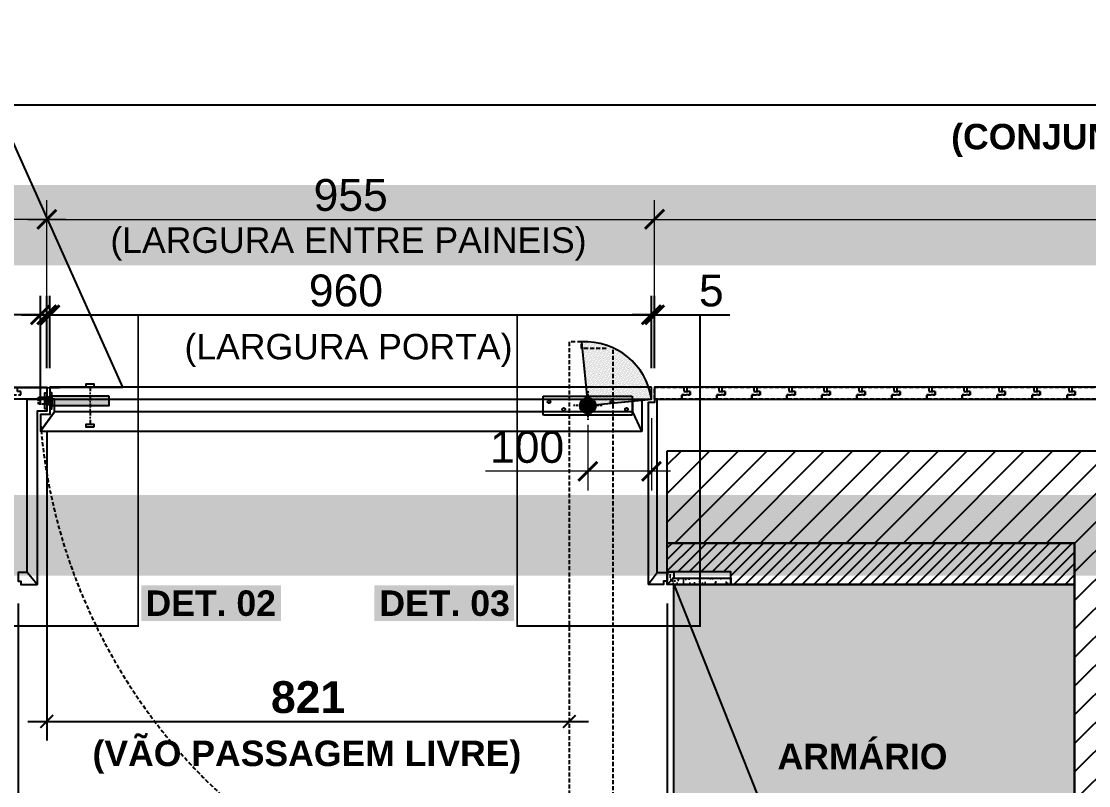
# Model space of a CAD drawing. Header units: millimetres. Extents: x -63251 to 507826, y 5339 to 217512.
# Drawn here: x 147543 to 149220, y 104705 to 105905 of the extents above; entities that cross this region are included whole.
import ezdxf
from ezdxf import colors
from ezdxf.entities.mleader import LeaderData, LeaderLine
from ezdxf.math import Vec2, Vec3

# ---------------------------------------------------------------- set-up
doc = ezdxf.new("R2010")
doc.units = ezdxf.units.MM
doc.header["$PDMODE"] = 3
doc.linetypes.add('TRAÇO 1-1', pattern=[9.525, 6.35, -3.175])
doc.linetypes.add('TRAÇO E PONTO 1-1', pattern=[25.4, 12.7, -6.35, 0, -6.35])
for name, color, linetype in [('_COMENTÁRIOS ARQ', 30, 'Continuous'), ('A-ANNO-DIMS', 7, 'Continuous'), ('COTAS', 9, 'Continuous'), ('DB 1475.24 - Amanda Rosales e Bruno Haidar - Terreo - Obra$0$ARQ-PISO-01', 8, 'Continuous'), ('DETALHE', 10, 'Continuous'), ('FERRAGEM', 3, 'Continuous'), ('GESSO', 1, 'Continuous'), ('HACHURA', 21, 'Continuous'), ('LAYOUT', 4, 'Continuous'), ('MARCENARIA', 4, 'Continuous'), ('MARCENARIA . M', 4, 'Continuous'), ('PAREDE', 94, 'Continuous'), ('PROJEÇÃO', 8, 'Continuous'), ('TEXTO', 105, 'Continuous')]:
    doc.layers.add(name, color=color, linetype=linetype)
doc.layers.add('ARQ-COTA', color=12, linetype='Continuous', lineweight=9)
doc.styles.add('1-1', font='arial.ttf', dxfattribs={"height": 0.2})
doc.styles.add('MEDIDA OFICIAL', font='ariblk.ttf')
doc.styles.add('PADRÃO', font='arial.ttf')
doc.styles.add('PADRÃO NEGRITO', font='arialbd.ttf')
doc.dimstyles.new('1-20', dxfattribs={"dimscale": 20, "dimtxt": 2.5, "dimasz": 1.5, "dimexe": 1.5, "dimexo": 1.5, "dimtad": 1, "dimtxsty": 'PADRÃO', "dimblk": 'ARCHTICK', "dimcen": 2.5, "dimdle": 1.5, "dimclrd": 9, "dimclre": 9, "dimclrt": 6, "dimadec": 0, "dimazin": 0, "dimtfac": 1, "dimtmove": 0, "dimatfit": 3, "dimfxl": 1.25, "dimlwd": -1, "dimlwe": -1, "dimarcsym": 0})
doc.dimstyles.new('1-20 CAIXA', dxfattribs={"dimscale": 20, "dimtxt": 2.5, "dimasz": 1.5, "dimexe": 1.5, "dimexo": 1.5, "dimtad": 1, "dimtxsty": 'PADRÃO NEGRITO', "dimblk": 'ARCHTICK', "dimcen": 2.5, "dimdle": 1.5, "dimclrd": 9, "dimclre": 9, "dimclrt": 6, "dimadec": 0, "dimazin": 0, "dimtfac": 1, "dimtmove": 0, "dimatfit": 3, "dimfxl": 1.25, "dimlwd": -1, "dimlwe": -1, "dimarcsym": 0})
doc.dimstyles.new('1-20 key pad', dxfattribs={"dimscale": 20, "dimtxt": 2.5, "dimasz": 1, "dimexe": 1.5, "dimexo": 1.5, "dimtad": 1, "dimtxsty": 'PADRÃO NEGRITO', "dimblk": 'ARCHTICK', "dimcen": 2.5, "dimdle": 1.5, "dimclrd": 9, "dimclre": 9, "dimclrt": 102, "dimazin": 0, "dimtfac": 1, "dimtmove": 0, "dimatfit": 3, "dimfxl": 1.25, "dimlwd": -1, "dimlwe": -1, "dimarcsym": 0})
doc.dimstyles.new('Med. Ofic.1-20', dxfattribs={"dimscale": 20, "dimtxt": 2.5, "dimasz": 1.5, "dimexe": 1.5, "dimexo": 1.5, "dimtad": 1, "dimtxsty": 'MEDIDA OFICIAL', "dimblk": 'ARCHTICK', "dimcen": 2.5, "dimdle": 1.5, "dimclrd": 9, "dimclre": 9, "dimclrt": 10, "dimadec": 0, "dimazin": 0, "dimtfac": 1, "dimtmove": 0, "dimatfit": 3, "dimfxl": 1.25, "dimlwd": -1, "dimlwe": -1, "dimarcsym": 0})

# ---------------------------------------------------------------- blocks, each defined once
blk = doc.blocks.new('*U2007')
at = {"layer": 'MARCENARIA', "color": 8, "linetype": 'TRAÇO 1-1'}
blk.add_lwpolyline([(21, -2.5), (21, -9.5), (-34, -9.5), (-34, -2.5), (-21, -2.5), (-21, 2.5), (-26, 2.5), (-26, 9.5), (24, 9.5), (24, 2.5), (34, 2.5), (34, -2.5)], close=True, dxfattribs=at)
blk = doc.blocks.new('*U2008')
at = {"layer": 'MARCENARIA', "color": 0, "linetype": 'ByBlock', "lineweight": -2, "transparency": 16777216}
for p in [(0, 0), (55, 0), (110, 0), (165, 0), (220, 0), (275, 0), (330, 0), (385, 0), (440, 0), (495, 0), (550, 0), (605, 0)]:
    blk.add_blockref('*U2007', p, dxfattribs=at)
blk = doc.blocks.new('pivo geris')
at = {"transparency": 33554636}
h = blk.add_hatch(dxfattribs=at)
h.set_pattern_fill('DOTS', color=254)
h.set_pattern_definition([(0, (-34510.6979, -14758.7696), (0.79375, 1.5875), [0, -1.5875])])
edge = h.paths.add_edge_path()
edge.add_arc((0, 0), 12.5, 0, 360)
at = {"layer": 'FERRAGEM', "color": 102, "linetype": 'TRAÇO 1-1', "ltscale": 0.1}
blk.add_lwpolyline([(-70, 15), (70, 15), (70, -15), (-70, -15)], close=True, dxfattribs=at)
for centre, radius in [((-60.8, 5.8), 2.25), ((0, 0), 12.5), ((0, 0), 7), ((37.8, 5.8), 2.25), ((-37.8, -5.8), 2.25), ((60.8, -5.8), 2.25)]:
    blk.add_circle(centre, radius, dxfattribs=at)
at = {"layer": 'LAYOUT', "color": 10, "linetype": 'TRAÇO 1-1', "ltscale": 0.5}
for p, q in [((0, -22.5), (0, 22.5)), ((-22.5, 0), (22.5, 0))]:
    blk.add_line(p, q, dxfattribs=at)
blk = doc.blocks.new('_ArchTick')
at = {"color": 0, "linetype": 'ByBlock', "const_width": 0.15}
blk.add_lwpolyline([(-0.5, -0.5), (0.5, 0.5)], dxfattribs=at)
blk = doc.blocks.new('*D2043')
at = {"layer": 'ARQ-COTA', "color": 9, "transparency": 16777216}
for p, q in [((143193.3, 105510.7), (143193.3, 105624.3)), ((147583.3, 105360.7), (147583.3, 105624.3)), ((147613.3, 105594.3), (143163.3, 105594.3))]:
    blk.add_line(p, q, dxfattribs=at)
at = {"layer": 'Defpoints', "color": 0, "transparency": 16777216}
for p in [(143193.3, 105594.3), (143193.3, 105480.7), (147583.3, 105330.7)]:
    blk.add_point(p, dxfattribs=at)
at = {"layer": 'ARQ-COTA', "color": 9, "transparency": 16777216, "xscale": 30, "yscale": 30, "zscale": 30, "rotation": 180}
blk.add_blockref('_ArchTick', (143193.3, 105594.3), dxfattribs=at)
at = {"layer": 'ARQ-COTA', "color": 9, "transparency": 16777216, "xscale": 30, "yscale": 30, "zscale": 30}
blk.add_blockref('_ArchTick', (147583.3, 105594.3), dxfattribs=at)
at = {"layer": 'ARQ-COTA', "color": 6, "transparency": 16777216, "insert": (145388.3, 105632.4), "char_height": 50, "attachment_point": 5, "style": 'PADRÃO'}
blk.add_mtext('4390', dxfattribs=at)
blk = doc.blocks.new('*D2045')
at = {"layer": 'ARQ-COTA', "color": 9, "transparency": 16777216}
for p, q in [((148538.3, 105360.7), (148538.3, 105624.3)), ((155568.3, 105341.7), (155568.3, 105624.3)), ((148508.3, 105594.3), (155598.3, 105594.3))]:
    blk.add_line(p, q, dxfattribs=at)
at = {"layer": 'Defpoints', "color": 0, "transparency": 16777216}
for p in [(155568.3, 105594.3), (148538.3, 105330.7), (155568.3, 105311.7)]:
    blk.add_point(p, dxfattribs=at)
at = {"layer": 'ARQ-COTA', "color": 9, "transparency": 16777216, "xscale": 30, "yscale": 30, "zscale": 30, "rotation": 180}
blk.add_blockref('_ArchTick', (148538.3, 105594.3), dxfattribs=at)
at = {"layer": 'ARQ-COTA', "color": 9, "transparency": 16777216, "xscale": 30, "yscale": 30, "zscale": 30}
blk.add_blockref('_ArchTick', (155568.3, 105594.3), dxfattribs=at)
at = {"layer": 'ARQ-COTA', "color": 6, "transparency": 16777216, "insert": (152053.3, 105632.4), "char_height": 50, "attachment_point": 5, "style": 'PADRÃO'}
blk.add_mtext('7030', dxfattribs=at)
blk = doc.blocks.new('*D2048')
at = {"layer": 'ARQ-COTA', "color": 9, "transparency": 16777216}
for p, q in [((147583.3, 105360.7), (147583.3, 105624.3)), ((148538.3, 105360.7), (148538.3, 105624.3)), ((147553.3, 105594.3), (148568.3, 105594.3))]:
    blk.add_line(p, q, dxfattribs=at)
at = {"layer": 'Defpoints', "color": 0, "transparency": 16777216}
for p in [(148538.3, 105594.3), (147583.3, 105330.7), (148538.3, 105330.7)]:
    blk.add_point(p, dxfattribs=at)
at = {"layer": 'ARQ-COTA', "color": 9, "transparency": 16777216, "xscale": 30, "yscale": 30, "zscale": 30, "rotation": 180}
blk.add_blockref('_ArchTick', (147583.3, 105594.3), dxfattribs=at)
at = {"layer": 'ARQ-COTA', "color": 9, "transparency": 16777216, "xscale": 30, "yscale": 30, "zscale": 30}
blk.add_blockref('_ArchTick', (148538.3, 105594.3), dxfattribs=at)
at = {"layer": 'ARQ-COTA', "color": 6, "transparency": 16777216, "insert": (148060.8, 105632.3), "char_height": 50, "attachment_point": 5, "style": 'PADRÃO'}
blk.add_mtext('955', dxfattribs=at)
blk = doc.blocks.new('*D2049')
at = {"layer": 'A-ANNO-DIMS', "color": 9, "transparency": 16777216}
for p, q in [((143193.3, 105360.7), (143193.3, 105804.3)), ((143163.3, 105774.3), (155598.3, 105774.3))]:
    blk.add_line(p, q, dxfattribs=at)
at = {"layer": 'Defpoints', "color": 0, "transparency": 16777216}
for p in [(155568.3, 105774.3), (155568.3, 105774.3), (143193.3, 105330.7)]:
    blk.add_point(p, dxfattribs=at)
at = {"layer": 'A-ANNO-DIMS', "color": 9, "transparency": 16777216, "xscale": 30, "yscale": 30, "zscale": 30, "rotation": 180}
blk.add_blockref('_ArchTick', (143193.3, 105774.3), dxfattribs=at)
at = {"layer": 'A-ANNO-DIMS', "color": 9, "transparency": 16777216, "xscale": 30, "yscale": 30, "zscale": 30}
blk.add_blockref('_ArchTick', (155568.3, 105774.3), dxfattribs=at)
at = {"layer": 'A-ANNO-DIMS', "color": 6, "transparency": 16777216, "insert": (149380.8, 105812.3), "char_height": 50, "attachment_point": 5, "style": 'PADRÃO NEGRITO'}
blk.add_mtext('12375', dxfattribs=at)
blk = doc.blocks.new('*D2053')
at = {"layer": 'A-ANNO-DIMS', "color": 9, "transparency": 16777216}
for p, q in [((147583.3, 105262.7), (147583.3, 104775.3)), ((147553.3, 104805.3), (148434.3, 104805.3))]:
    blk.add_line(p, q, dxfattribs=at)
at = {"layer": 'Defpoints', "color": 0, "transparency": 16777216}
for p in [(147583.3, 105292.7), (148404.3, 104805.3), (148404.3, 104805.3)]:
    blk.add_point(p, dxfattribs=at)
at = {"layer": 'A-ANNO-DIMS', "color": 9, "transparency": 16777216, "xscale": 20, "yscale": 20, "zscale": 20, "rotation": 180}
blk.add_blockref('_ArchTick', (147583.3, 104805.3), dxfattribs=at)
at = {"layer": 'A-ANNO-DIMS', "color": 9, "transparency": 16777216, "xscale": 20, "yscale": 20, "zscale": 20}
blk.add_blockref('_ArchTick', (148404.3, 104805.3), dxfattribs=at)
at = {"layer": 'A-ANNO-DIMS', "color": 102, "transparency": 16777216, "insert": (147993.8, 104843.3), "char_height": 50, "attachment_point": 5, "style": 'PADRÃO NEGRITO'}
blk.add_mtext('821', dxfattribs=at)
blk = doc.blocks.new('*D2054')
at = {"layer": 'Defpoints', "color": 0, "transparency": 16777216}
for p in [(147538.3, 105020.7), (148558.3, 105020.7), (148558.3, 104625.3)]:
    blk.add_point(p, dxfattribs=at)
at = {"layer": 'MARCENARIA', "color": 9, "transparency": 16777216}
for p, q in [((147538.3, 104990.7), (147538.3, 104595.3)), ((148558.3, 104990.7), (148558.3, 104595.3))]:
    blk.add_line(p, q, dxfattribs=at)
at = {"layer": 'MARCENARIA', "color": 9, "linetype": 'Continuous', "transparency": 16777216}
blk.add_line((147508.3, 104625.3), (148588.3, 104625.3), dxfattribs=at)
at = {"layer": 'MARCENARIA', "color": 9, "transparency": 16777216, "xscale": 30, "yscale": 30, "zscale": 30, "rotation": 180}
blk.add_blockref('_ArchTick', (147538.3, 104625.3), dxfattribs=at)
at = {"layer": 'MARCENARIA', "color": 9, "transparency": 16777216, "xscale": 30, "yscale": 30, "zscale": 30}
blk.add_blockref('_ArchTick', (148558.3, 104625.3), dxfattribs=at)
at = {"layer": 'MARCENARIA', "color": 10, "transparency": 16777216, "insert": (148048.3, 104663.6), "char_height": 50, "attachment_point": 5, "style": 'MEDIDA OFICIAL'}
blk.add_mtext('1020', dxfattribs=at)
blk = doc.blocks.new('*D2038')
at = {"layer": 'ARQ-COTA', "color": 9, "transparency": 16777216}
for p, q in [((148433.3, 105271.7), (148433.3, 105168.4)), ((148533.3, 105281.7), (148533.3, 105168.4)), ((148433.3, 105198.4), (148272.7, 105198.4)), ((148563.3, 105198.4), (148433.3, 105198.4))]:
    blk.add_line(p, q, dxfattribs=at)
at = {"layer": 'Defpoints', "color": 0, "transparency": 16777216}
for p in [(148433.3, 105301.7), (148533.3, 105311.7), (148433.3, 105198.4)]:
    blk.add_point(p, dxfattribs=at)
at = {"layer": 'ARQ-COTA', "color": 9, "transparency": 16777216, "xscale": 30, "yscale": 30, "zscale": 30, "rotation": 180}
blk.add_blockref('_ArchTick', (148433.3, 105198.4), dxfattribs=at)
at = {"layer": 'ARQ-COTA', "color": 9, "transparency": 16777216, "xscale": 30, "yscale": 30, "zscale": 30}
blk.add_blockref('_ArchTick', (148533.3, 105198.4), dxfattribs=at)
at = {"layer": 'ARQ-COTA', "color": 6, "transparency": 16777216, "insert": (148338, 105236.4), "char_height": 50, "attachment_point": 5, "style": 'PADRÃO'}
blk.add_mtext('100', dxfattribs=at)
blk = doc.blocks.new('*D2071')
at = {"layer": 'ARQ-COTA', "color": 9, "transparency": 16777216}
for p, q in [((145903.3, 105360.7), (145903.3, 105474.3)), ((147583.3, 105360.7), (147583.3, 105474.3)), ((145873.3, 105444.3), (147613.3, 105444.3))]:
    blk.add_line(p, q, dxfattribs=at)
at = {"layer": 'Defpoints', "color": 0, "transparency": 16777216}
for p in [(147583.3, 105444.3), (145903.3, 105330.7), (147583.3, 105330.7)]:
    blk.add_point(p, dxfattribs=at)
at = {"layer": 'ARQ-COTA', "color": 9, "transparency": 16777216, "xscale": 30, "yscale": 30, "zscale": 30, "rotation": 180}
blk.add_blockref('_ArchTick', (145903.3, 105444.3), dxfattribs=at)
at = {"layer": 'ARQ-COTA', "color": 9, "transparency": 16777216, "xscale": 30, "yscale": 30, "zscale": 30}
blk.add_blockref('_ArchTick', (147583.3, 105444.3), dxfattribs=at)
at = {"layer": 'ARQ-COTA', "color": 6, "transparency": 16777216, "insert": (146743.3, 105482.3), "char_height": 50, "attachment_point": 5, "style": 'PADRÃO'}
blk.add_mtext('1680', dxfattribs=at)
blk = doc.blocks.new('*D2074')
at = {"layer": '_COMENTÁRIOS ARQ', "color": 9, "transparency": 16777216}
for p, q in [((147573.3, 105302.7), (147573.3, 105474.3)), ((148533.3, 105360.7), (148533.3, 105474.3)), ((147543.3, 105444.3), (148563.3, 105444.3))]:
    blk.add_line(p, q, dxfattribs=at)
at = {"layer": 'Defpoints', "color": 0, "transparency": 16777216}
for p in [(148533.3, 105444.3), (148533.3, 105330.7), (147573.3, 105272.7)]:
    blk.add_point(p, dxfattribs=at)
at = {"layer": '_COMENTÁRIOS ARQ', "color": 9, "transparency": 16777216, "xscale": 30, "yscale": 30, "zscale": 30, "rotation": 180}
blk.add_blockref('_ArchTick', (147573.3, 105444.3), dxfattribs=at)
at = {"layer": '_COMENTÁRIOS ARQ', "color": 9, "transparency": 16777216, "xscale": 30, "yscale": 30, "zscale": 30}
blk.add_blockref('_ArchTick', (148533.3, 105444.3), dxfattribs=at)
at = {"layer": '_COMENTÁRIOS ARQ', "color": 6, "transparency": 16777216, "insert": (148053.3, 105482.3), "char_height": 50, "attachment_point": 5, "style": 'PADRÃO'}
blk.add_mtext('960', dxfattribs=at)
blk = doc.blocks.new('*D2075')
at = {"layer": '_COMENTÁRIOS ARQ', "color": 9, "transparency": 16777216}
for p, q in [((147583.3, 105360.7), (147583.3, 105474.3)), ((147588.3, 105360.7), (147588.3, 105474.3)), ((147583.3, 105444.3), (147462.1, 105444.3)), ((147588.3, 105444.3), (147583.3, 105444.3)), ((147588.3, 105444.3), (147618.3, 105444.3))]:
    blk.add_line(p, q, dxfattribs=at)
at = {"layer": 'Defpoints', "color": 0, "transparency": 16777216}
for p in [(147588.3, 105444.3), (147583.3, 105330.7), (147588.3, 105330.7)]:
    blk.add_point(p, dxfattribs=at)
at = {"layer": '_COMENTÁRIOS ARQ', "color": 9, "transparency": 16777216, "xscale": 30, "yscale": 30, "zscale": 30}
blk.add_blockref('_ArchTick', (147583.3, 105444.3), dxfattribs=at)
at = {"layer": '_COMENTÁRIOS ARQ', "color": 9, "transparency": 16777216, "xscale": 30, "yscale": 30, "zscale": 30, "rotation": 180}
blk.add_blockref('_ArchTick', (147588.3, 105444.3), dxfattribs=at)
at = {"layer": '_COMENTÁRIOS ARQ', "color": 6, "transparency": 16777216, "insert": (147491.2, 105482.2), "char_height": 50, "attachment_point": 5, "style": 'PADRÃO'}
blk.add_mtext('5', dxfattribs=at)
blk = doc.blocks.new('*D2085')
at = {"layer": '_COMENTÁRIOS ARQ', "color": 9, "transparency": 16777216}
for p, q in [((148533.3, 105360.7), (148533.3, 105474.3)), ((148538.3, 105360.7), (148538.3, 105474.3)), ((148533.3, 105444.3), (148503.3, 105444.3)), ((148533.3, 105444.3), (148538.3, 105444.3)), ((148538.3, 105444.3), (148656.5, 105444.3))]:
    blk.add_line(p, q, dxfattribs=at)
at = {"layer": 'Defpoints', "color": 0, "transparency": 16777216}
for p in [(148538.3, 105444.3), (148533.3, 105330.7), (148538.3, 105330.7)]:
    blk.add_point(p, dxfattribs=at)
at = {"layer": '_COMENTÁRIOS ARQ', "color": 9, "transparency": 16777216, "xscale": 30, "yscale": 30, "zscale": 30}
blk.add_blockref('_ArchTick', (148533.3, 105444.3), dxfattribs=at)
at = {"layer": '_COMENTÁRIOS ARQ', "color": 9, "transparency": 16777216, "xscale": 30, "yscale": 30, "zscale": 30, "rotation": 180}
blk.add_blockref('_ArchTick', (148538.3, 105444.3), dxfattribs=at)
at = {"layer": '_COMENTÁRIOS ARQ', "color": 6, "transparency": 16777216, "insert": (148627.4, 105482.2), "char_height": 50, "attachment_point": 5, "style": 'PADRÃO'}
blk.add_mtext('5', dxfattribs=at)

msp = doc.modelspace()

# ---------------------------------------------------------------- hatches: boundary and pattern name
at = {"layer": 'DB 1475.24 - Amanda Rosales e Bruno Haidar - Terreo - Obra$0$ARQ-PISO-01'}
h = msp.add_hatch(dxfattribs=at)
h.set_pattern_fill('ANSI31', color=256, scale=10, angle=360)
h.set_pattern_definition([(45, (2927.567, -4321.537), (-22.4506403, 22.4506403), [])])
h.paths.add_polyline_path([(148558.301, 105230.676), (148558.301, 105085.676), (149198.301, 105085.676), (149198.301, 103435.676), (149343.301, 103435.676), (149343.301, 105085.676), (155593.301, 105085.676), (155593.301, 104992.676), (155738.301, 104992.676), (155738.301, 107075.676), (155593.301, 107075.676), (155593.301, 105230.676)])
at = {"layer": 'GESSO'}
h = msp.add_hatch(dxfattribs=at)
h.set_pattern_fill('ANSI31', color=256, scale=4, angle=-180)
h.set_pattern_definition([(225, (601576.72, 131121.202), (8.98025612, -8.98025612), [])])
h.paths.add_polyline_path([(148558.301, 105040.676), (148658.301, 105040.676), (148658.301, 105020.676), (149198.301, 105020.676), (149198.301, 105085.676), (148558.301, 105085.676)])
at = {"layer": 'HACHURA', "ltscale": 0.1}
h = msp.add_hatch(color=8, dxfattribs=at)
h.dxf.hatch_style = 1
h.paths.add_polyline_path([(147681.301, 105316.676), (147591.301, 105316.676), (147591.301, 105301.676), (147681.301, 105301.676)])
h.paths.add_polyline_path([(147588.302, 105321.676), (147588.302, 105296.676), (147591.301, 105296.676), (147591.301, 105321.676)])
at = {"layer": 'MARCENARIA . M'}
h = msp.add_hatch(dxfattribs=at)
h.set_pattern_fill('DOTS', color=10, scale=1.086693, angle=340.456081)
h.set_pattern_definition([(340.456081, (149733.0313, 132027.8633), (1.38997089, 1.33717979), [0, -1.72512466])])
h.paths.add_polyline_path([(148533.301, 105311.676), (148433.301, 105301.635), (148423.261, 105401.635, -0.39190205)])
h = msp.add_hatch(dxfattribs=at)
h.set_pattern_fill('AR-SAND', color=10, scale=0.25, angle=-90)
h.set_pattern_definition([(307.5, (41970.008, 252558.977), (12.23533093, 0.4000078), [0, -9.652, 0, -10.795, 0, -10.31875]), (277.5, (41970.008, 252558.977), (17.9206275, -11.2380821), [0, -5.207, 0, -8.6995, 0, -3.33375]), (237.5, (41970.008, 252566.787), (0.0359296, -19.77480926), [0, -3.175, 0, -11.43, 0, -14.9225]), (227.5, (41970.008, 252566.787), (5.5732331, -19.0889113), [0, -1.5875, 0, -7.493, 0, -8.5725])])
h.paths.add_polyline_path([(148558.301, 105040.676), (148558.301, 105020.676), (148568.301, 105030.676), (148568.301, 105040.676)])
h = msp.add_hatch(dxfattribs=at)
h.set_pattern_fill('AR-SAND', color=10, scale=0.25)
h.set_pattern_definition([(37.5, (969.991, -1033.545), (-0.4000078, 12.23533093), [0, -9.652, 0, -10.795, 0, -10.31875]), (7.5, (969.99, -1033.545), (11.2380821, 17.9206275), [0, -5.207, 0, -8.6995, 0, -3.33375]), (327.5, (962.18, -1033.545), (19.77480926, 0.0359296), [0, -3.175, 0, -11.43, 0, -14.9225]), (317.5, (962.18, -1033.545), (19.0889113, 5.5732331), [0, -1.5875, 0, -7.493, 0, -8.5725])])
h.paths.add_polyline_path([(148658.301, 105030.676), (148568.301, 105030.676), (148558.301, 105020.676), (148658.301, 105020.676)])
at = {"layer": 'PROJEÇÃO', "linetype": 'TRAÇO 1-1'}
h = msp.add_hatch(dxfattribs=at)
h.set_pattern_fill('DOTS', color=8, scale=8)
h.set_pattern_definition([(0, (-47036.998, -2519.97), (6.35, 12.7), [0, -12.7])])
h.paths.add_polyline_path([(148568.301, 103435.676), (149198.301, 103435.676), (149198.301, 105020.676), (148568.301, 105020.676)])

# ---------------------------------------------------------------- linework, layer by layer
at = {"layer": 'DETALHE', "linetype": 'TRAÇO 1-1', "ltscale": 0.4, "const_width": 3}
for points in [[(147439.608, 105444.309), (147726.871, 105444.309), (147726.871, 104955.256), (147439.608, 104955.256)], [(148609.645, 105444.309), (148322.382, 105444.309), (148322.382, 104955.256), (148609.645, 104955.256)]]:
    msp.add_lwpolyline(points, close=True, dxfattribs=at)
at = {"layer": 'FERRAGEM', "ltscale": 0.3}
for points in [[(147583.302, 105296.676), (147580.302, 105296.676), (147580.302, 105321.676), (147583.302, 105321.676)], [(147588.302, 105321.676), (147588.302, 105296.676), (147591.301, 105296.676), (147591.301, 105321.676)], [(147681.301, 105316.676), (147591.301, 105316.676), (147591.301, 105301.676), (147681.301, 105301.676)]]:
    msp.add_lwpolyline(points, close=True, dxfattribs=at)
at = {"layer": 'FERRAGEM', "color": 10, "ltscale": 0.3, "const_width": 0.2}
for points in [[(147653.801, 105309.176), (147648.801, 105309.176)], [(147651.301, 105311.676), (147651.301, 105306.676)]]:
    msp.add_lwpolyline(points, dxfattribs=at)
at = {"layer": 'GESSO'}
msp.add_lwpolyline([(149198.301, 105020.676), (148658.301, 105020.676), (148658.301, 105040.676), (148558.301, 105040.676), (148558.301, 105085.676), (149198.301, 105085.676)], close=True, dxfattribs=at)
at = {"layer": 'LAYOUT', "color": 9, "linetype": 'TRAÇO 1-1', "ltscale": 0.5}
for p, q in [((147580.302, 105303.676), (147580.302, 105314.676)), ((147583.302, 105303.676), (147583.302, 105314.676))]:
    msp.add_line(p, q, dxfattribs=at)
at = {"layer": 'LAYOUT', "color": 4, "ltscale": 0.1}
for points in [[(147657.301, 105330.676), (147645.301, 105330.676), (147645.301, 105335.676), (147657.301, 105335.676)], [(147657.301, 105267.676), (147645.301, 105267.676), (147645.301, 105272.676), (147657.301, 105272.676)]]:
    msp.add_lwpolyline(points, close=True, dxfattribs=at)
at = {"layer": 'LAYOUT', "color": 9, "linetype": 'TRAÇO 1-1', "ltscale": 0.5}
msp.add_lwpolyline([(147583.302, 105303.676), (147570.302, 105303.676), (147570.302, 105314.676), (147583.302, 105314.676)], dxfattribs=at)
at = {"layer": 'MARCENARIA'}
for points in [[(143193.301, 105330.676), (147583.301, 105330.676), (147583.301, 105311.676), (143212.301, 105311.676)], [(148533.301, 105330.676), (147588.302, 105330.676), (147588.302, 105311.676), (148533.301, 105311.676)], [(155549.301, 105330.676), (148538.301, 105330.676), (148538.301, 105311.676), (155568.301, 105311.676)], [(147573.301, 105261.676), (147595.301, 105291.676), (147595.301, 105311.676), (147588.302, 105311.676), (147588.302, 105287.676), (147573.301, 105287.676)], [(148518.301, 105261.676), (148504.301, 105291.676), (148504.301, 105311.676), (148518.301, 105311.676)], [(148528.301, 105020.676), (148542.301, 105039.676), (148542.301, 105311.676), (148538.301, 105311.676), (148538.301, 105306.676), (148528.301, 105306.676)], [(148504.301, 105291.676), (147595.301, 105291.676), (147573.301, 105261.676), (148518.301, 105261.676)], [(147568.301, 105020.676), (147552.3, 105039.676), (147538.301, 105039.676), (147538.301, 105025.676), (147542.301, 105025.676), (147542.301, 105020.676)], [(148528.301, 105020.676), (148542.301, 105039.676), (148558.301, 105039.676), (148558.301, 105025.676), (148552.301, 105025.676), (148552.301, 105020.676)]]:
    msp.add_lwpolyline(points, close=True, dxfattribs=at)
at = {"layer": 'MARCENARIA', "color": 8, "linetype": 'TRAÇO 1-1'}
for points in [[(147583.301, 105311.676), (147529.301, 105311.676), (147529.301, 105318.676), (147542.301, 105318.676), (147542.301, 105323.676), (147537.301, 105323.676), (147537.301, 105330.676), (147583.301, 105330.676)], [(148581.301, 105318.676), (148581.301, 105311.676), (148538.301, 105311.676), (148538.301, 105330.676), (148584.301, 105330.676), (148584.301, 105323.676), (148594.301, 105323.676), (148594.301, 105318.676)]]:
    msp.add_lwpolyline(points, close=True, dxfattribs=at)
at = {"layer": 'MARCENARIA', "color": 8}
msp.add_lwpolyline([(149198.301, 103435.676), (148568.301, 103435.676), (148568.301, 105020.676), (149198.301, 105020.676)], close=True, dxfattribs=at)
msp.add_lwpolyline([(148568.301, 105020.676), (149198.301, 103435.676)], dxfattribs=at)
at = {"layer": 'MARCENARIA . M', "color": 10}
msp.add_lwpolyline([(148423.261, 105401.635), (148433.301, 105301.635), (148533.301, 105311.676, 0.39190205)], format="xyb", close=True, dxfattribs=at)
at = {"layer": 'PAREDE'}
msp.add_lwpolyline([(148558.301, 105230.676), (155593.301, 105230.676), (155593.301, 107075.676), (155738.301, 107075.676), (155738.301, 104992.676), (155593.301, 104992.676), (155593.301, 105085.676), (149343.301, 105085.676), (149343.301, 103435.676), (149198.301, 103435.676), (149198.301, 105085.676), (148558.301, 105085.676)], close=True, dxfattribs=at)
at = {"layer": 'PAREDE', "color": 10, "linetype": 'ByBlock'}
for points in [[(148558.301, 105020.676), (148558.301, 105040.676), (148568.301, 105040.676), (148568.301, 105030.676)], [(148568.301, 105030.676), (148658.301, 105030.676), (148658.301, 105020.676), (148558.301, 105020.676)]]:
    msp.add_lwpolyline(points, close=True, dxfattribs=at)
at = {"layer": 'PROJEÇÃO', "color": 21, "linetype": 'TRAÇO 1-1'}
msp.add_lwpolyline([(148462.26, 105391.634), (148423.26, 105391.634), (148423.261, 105401.635), (148404.261, 105401.635), (148404.26, 104459.636), (148428.26, 104459.636), (148428.26, 104449.635), (148473.26, 104449.635), (148473.26, 105391.634)], dxfattribs=at)
msp.add_arc((148469.616, 105349.179), 899.574, 184.878535, 269.53148, dxfattribs=at)
at = {"layer": 'TEXTO', "color": 10, "linetype": 'TRAÇO E PONTO 1-1', "ltscale": 0.5}
msp.add_line((147651.301, 105330.676), (147651.301, 105272.676), dxfattribs=at)

# ---------------------------------------------------------------- block references
at = {"layer": 'MARCENARIA', "rotation": 180}
msp.add_blockref('pivo geris', (148433.301, 105301.676), dxfattribs=at)
at = {"layer": 'MARCENARIA'}
msp.add_blockref('*U2008', (148615.301, 105321.176), dxfattribs=at)

# ---------------------------------------------------------------- texts
at = {"layer": 'COTAS', "color": 6, "char_height": 40, "width": 1350, "attachment_point": 2, "style": 'PADRÃO'}
for s, insert in [('{\\fArial|b1|i0|c0|p34;(CONJUNTO PAINEL PAM07)}', (149390.801, 105744.309)), ('(LARGURA ENTRE PAINEIS)', (148057.301, 105581.652)), ('{\\fArial|b1|i0|c0|p34;\\C102;(VÃO PASSAGEM LIVRE)}', (147991.96, 104775.255))]:
    msp.add_mtext(s, dxfattribs=dict(at, insert=insert))
at = {"layer": 'DETALHE', "color": 105, "char_height": 40, "width": 203.41444, "style": 'PADRÃO', "bg_fill": 1, "box_fill_scale": 1.2, "bg_fill_color": 50, "bg_fill_transparency": 0}
for s, insert, attachment_point in [('{\\fArial|b1|i0|c0|p34;DET. 02}', (147943.341, 105011.243, 0), 3), ('{\\fArial|b1|i0|c0|p34;DET. 03}', (148105.911, 105011.243, 0), 1)]:
    msp.add_mtext(s, dxfattribs=dict(at, insert=insert, attachment_point=attachment_point))
at = {"layer": 'TEXTO', "insert": (148864.957, 104770.407), "char_height": 40, "width": 593.31214, "attachment_point": 2, "style": 'PADRÃO'}
msp.add_mtext('{\\fArial|b1|i0|c0|p34;\\C8;ARMÁRIO}', dxfattribs=at)

# ---------------------------------------------------------------- dimensions: what is measured, and where the dimension line sits
at = {"layer": 'A-ANNO-DIMS'}
for base, p1, p2, dimstyle, picture, middle in [((155568.301, 105774.309), (143193.301, 105330.676), (155568.301, 105774.309), '1-20 CAIXA', '*D2049', (149380.801, 105812.338)), ((148404.26, 104805.256), (147583.301, 105292.676), (148404.26, 104805.256), '1-20 key pad', '*D2053', (147993.781, 104843.301))]:
    dim = msp.add_linear_dim(base=base, p1=p1, p2=p2, dimstyle=dimstyle, override={"dimdec": 0}, dxfattribs=at)
    dim.commit()
    dim.dimension.update_dxf_attribs({"geometry": picture, "text_midpoint": middle})
at = {"layer": 'ARQ-COTA'}
for base, p1, p2, picture, middle in [((143193.301, 105594.309), (147583.301, 105330.676), (143193.301, 105480.676), '*D2043', (145388.301, 105632.355)), ((148538.301, 105594.309), (147583.301, 105330.676), (148538.301, 105330.676), '*D2048', (148060.801, 105632.338)), ((155568.301, 105594.309), (148538.301, 105330.676), (155568.301, 105311.676), '*D2045', (152053.301, 105632.355))]:
    dim = msp.add_linear_dim(base=base, p1=p1, p2=p2, dimstyle='1-20', dxfattribs=at)
    dim.commit()
    dim.dimension.update_dxf_attribs({"geometry": picture, "text_midpoint": middle})
at = {"layer": 'MARCENARIA'}
dim = msp.add_linear_dim(base=(148558.301, 104625.256), p1=(147538.301, 105020.676), p2=(148558.301, 105020.676), dimstyle='Med. Ofic.1-20', dxfattribs=at)
dim.commit()
dim.dimension.update_dxf_attribs({"geometry": '*D2054', "text_midpoint": (148048.301, 104663.608)})

# ---------------------------------------------------------------- next in the draw order: leaders
at = {"layer": 'COTAS'}
ml = msp.add_multileader_mtext('Standard', dxfattribs=at)
ml.set_content('{\\fArial|b1|i0|c0|p34;\\C10;ATENÇÃO PARKET!\\P}PAINÉIS E PORTA RIPADOS EM {\\fArial|b1|i0|c0|p34;CABREUVA BRANCA PREMIUM 18*5+5*900 À 2200mm}', color=105, style='1-1')
ml.set_leader_properties(color=256, linetype='ByLayer', lineweight=-1)
ml.build(insert=Vec2(0, 0))
ml.multileader.update_dxf_attribs({"text_left_attachment_type": 2, "text_right_attachment_type": 2, "dogleg_length": 0.36, "arrow_head_size": 15, "scale": 200})
ctx = ml.context
ctx.base_point, ctx.scale, ctx.char_height, ctx.arrow_head_size, ctx.landing_gap_size, ctx.plane_origin = Vec3(147376.642, 106379.695), 200, 40, 15, 10, Vec3(145883.31, 106144.891)
ctx.left_attachment, ctx.right_attachment = 2, 2
notes = []
notes.append((ctx, [(1, (1, 1, 0), (147232.354, 106379.695), (1, 0), 144.288, [(1, [(146185.109, 105320.968), (147702.794, 105330.676)], 0, [])])]))
ctx.mtext.insert, ctx.mtext.rotation, ctx.mtext.width, ctx.mtext.flow_direction = Vec3(147386.642, 106515.248), 6.28318531, 858.66662, 5
ctx.mtext.has_bg_fill, ctx.mtext.bg_color, ctx.mtext.bg_scale_factor, ctx.mtext.bg_transparency, ctx.mtext.use_window_bg_color = 1, -1023410095, 1.25, 0, 0
ml = msp.add_multileader_mtext('Standard', dxfattribs=at)
ml.set_content('{\\fArial|b1|i0|c0|p34;\\C10;ATENÇÃO PARKET!\\P}PAINÉIS RIPADOS EM {\\fArial|b1|i0|c0|p34;CABREUVA BRANCA PREMIUM 18*5+5*900 À 2200mm}', color=105, style='1-1')
ml.set_leader_properties(color=256, linetype='ByLayer', lineweight=-1)
ml.build(insert=Vec2(0, 0))
ml.multileader.update_dxf_attribs({"text_left_attachment_type": 2, "text_right_attachment_type": 2, "dogleg_length": 0.36, "arrow_head_size": 15, "scale": 200})
ctx = ml.context
ctx.base_point, ctx.scale, ctx.char_height, ctx.arrow_head_size, ctx.landing_gap_size, ctx.plane_origin = Vec3(153743.103, 105015.588), 200, 40, 15, 10, Vec3(154452.713, 104756.035)
ctx.left_attachment, ctx.right_attachment, ctx.text_align_type = 2, 2, 2
notes.append((ctx, [(0, (1, 1, 0), (154754.512, 105015.588), (-1, 0), 144.288, [(0, [(155842.302, 105015.588)], 0, [])])]))
ctx.mtext.insert, ctx.mtext.rotation, ctx.mtext.width, ctx.mtext.alignment, ctx.mtext.flow_direction = Vec3(154600.224, 105151.141), 6.28318531, 858.66662, 3, 5
ctx.mtext.has_bg_fill, ctx.mtext.bg_color, ctx.mtext.bg_scale_factor, ctx.mtext.bg_transparency, ctx.mtext.use_window_bg_color = 1, -1023410095, 1.25, 0, 0
for ctx, leaders in notes:
    for number, flags, end, landing, length, lines in leaders:
        leader = LeaderData()
        leader.index, (leader.has_last_leader_line, leader.has_dogleg_vector, leader.attachment_direction) = number, flags
        leader.last_leader_point, leader.dogleg_vector, leader.dogleg_length = Vec3(end), Vec3(landing), length
        for number, points, colour, breaks in lines:
            line = LeaderLine()
            line.index, line.vertices, line.color, line.breaks = number, Vec3.list(points), colors.encode_raw_color(colour), breaks
            leader.lines.append(line)
        ctx.leaders.append(leader)

# ---------------------------------------------------------------- next in the draw order: dimensions: what is measured, and where the dimension line sits
at = {"layer": 'ARQ-COTA'}
dim = msp.add_linear_dim(base=(148433.301, 105198.356), p1=(148533.301, 105311.676), p2=(148433.301, 105301.676), dimstyle='1-20', dxfattribs=at)
dim.commit()
dim.dimension.update_dxf_attribs({"geometry": '*D2038', "text_midpoint": (148338.004, 105236.384)})

# ---------------------------------------------------------------- next in the draw order: leaders
at = {"layer": 'COTAS'}
ml = msp.add_multileader_mtext('Standard', dxfattribs=at)
ml.set_content('{\\fArial|b1|i0|c0|p34;\\C10;ATENÇÃO PARKET!\\P}PAINÉIS RIPADOS EM {\\fArial|b1|i0|c0|p34;CABREUVA BRANCA PREMIUM 18*5+5*900 À 2200mm}', color=105, style='1-1')
ml.set_leader_properties(color=256, linetype='ByLayer', lineweight=-1)
ml.build(insert=Vec2(0, 0))
ml.multileader.update_dxf_attribs({"text_left_attachment_type": 2, "text_right_attachment_type": 2, "dogleg_length": 0.36, "arrow_head_size": 15, "scale": 200})
ctx = ml.context
ctx.base_point, ctx.scale, ctx.char_height, ctx.arrow_head_size, ctx.landing_gap_size, ctx.plane_origin = Vec3(153743.103, 106379.695), 200, 40, 15, 10, Vec3(153629.766, 106144.891)
ctx.left_attachment, ctx.right_attachment, ctx.text_align_type = 2, 2, 2
notes = []
notes.append((ctx, [(0, (1, 1, 0), (154754.512, 106379.695), (-1, 0), 144.288, [(0, [(155549.301, 105905.676), (154754.512, 105320.968)], 0, [])])]))
ctx.mtext.insert, ctx.mtext.rotation, ctx.mtext.width, ctx.mtext.alignment, ctx.mtext.flow_direction = Vec3(154600.224, 106515.248), 6.28318531, 858.66662, 3, 5
ctx.mtext.has_bg_fill, ctx.mtext.bg_color, ctx.mtext.bg_scale_factor, ctx.mtext.bg_transparency, ctx.mtext.use_window_bg_color = 1, -1023410095, 1.25, 0, 0
for ctx, leaders in notes:
    for number, flags, end, landing, length, lines in leaders:
        leader = LeaderData()
        leader.index, (leader.has_last_leader_line, leader.has_dogleg_vector, leader.attachment_direction) = number, flags
        leader.last_leader_point, leader.dogleg_vector, leader.dogleg_length = Vec3(end), Vec3(landing), length
        for number, points, colour, breaks in lines:
            line = LeaderLine()
            line.index, line.vertices, line.color, line.breaks = number, Vec3.list(points), colors.encode_raw_color(colour), breaks
            leader.lines.append(line)
        ctx.leaders.append(leader)

# ---------------------------------------------------------------- next in the draw order: texts
at = {"layer": 'COTAS', "color": 6, "insert": (148057.301, 105414.309), "char_height": 40, "width": 1350, "attachment_point": 2, "style": 'PADRÃO'}
msp.add_mtext('(LARGURA PORTA)', dxfattribs=at)

# ---------------------------------------------------------------- next in the draw order: dimensions: what is measured, and where the dimension line sits
at = {"layer": 'ARQ-COTA'}
dim = msp.add_linear_dim(base=(147583.301, 105444.309), p1=(145903.301, 105330.676), p2=(147583.301, 105330.676), dimstyle='1-20', dxfattribs=at)
dim.commit()
dim.dimension.update_dxf_attribs({"geometry": '*D2071', "text_midpoint": (146743.301, 105482.338)})

# ---------------------------------------------------------------- next in the draw order: leaders
at = {"layer": 'COTAS'}
ml = msp.add_multileader_mtext('Standard', dxfattribs=at)
ml.set_content('{\\fArial|b1|i0|c0|p34;\\C10;ATENÇÃO PARKET!\\P}PORTA SHAFT RIPADA EM {\\fArial|b1|i0|c0|p34;CABREUVA BRANCA PREMIUM 18*5+5*900 À 2200mm }COM DOBRADIÇA INVISIVEL + FECHADURA TETRA PADO COM CHAVE PARKET', color=105, style='1-1')
ml.set_leader_properties(color=256, linetype='ByLayer', lineweight=-1)
ml.build(insert=Vec2(0, 0))
ml.multileader.update_dxf_attribs({"text_left_attachment_type": 2, "text_right_attachment_type": 2, "dogleg_length": 0.36, "arrow_head_size": 15, "scale": 200})
ctx = ml.context
ctx.base_point, ctx.scale, ctx.char_height, ctx.arrow_head_size, ctx.landing_gap_size, ctx.plane_origin = Vec3(145255.74, 106379.695), 200, 40, 15, 10, Vec3(145413.251, 105996.865)
ctx.left_attachment, ctx.right_attachment = 2, 2
notes = []
notes.append((ctx, [(0, (1, 1, 0), (145111.452, 106379.695), (1, 0), 144.288, [(0, [(145111.452, 105270.676)], 0, [])])]))
ctx.mtext.insert, ctx.mtext.width, ctx.mtext.flow_direction = Vec3(145265.74, 106544.229), 1388.26386, 5
ctx.mtext.has_bg_fill, ctx.mtext.bg_color, ctx.mtext.bg_scale_factor, ctx.mtext.bg_transparency, ctx.mtext.use_window_bg_color = 1, -1023410095, 1.25, 0, 0
for ctx, leaders in notes:
    for number, flags, end, landing, length, lines in leaders:
        leader = LeaderData()
        leader.index, (leader.has_last_leader_line, leader.has_dogleg_vector, leader.attachment_direction) = number, flags
        leader.last_leader_point, leader.dogleg_vector, leader.dogleg_length = Vec3(end), Vec3(landing), length
        for number, points, colour, breaks in lines:
            line = LeaderLine()
            line.index, line.vertices, line.color, line.breaks = number, Vec3.list(points), colors.encode_raw_color(colour), breaks
            leader.lines.append(line)
        ctx.leaders.append(leader)

# ---------------------------------------------------------------- next in the draw order: hatches: boundary and pattern name
at = {"layer": 'FERRAGEM', "ltscale": 0.3}
h = msp.add_hatch(dxfattribs=at)
h.set_pattern_fill('DOTS', color=254, scale=0.75, angle=360)
h.set_pattern_definition([(360, (27649.8586, 75986.271), (0.5953125, 1.190625), [0, -1.190625])])
h.paths.add_polyline_path([(147587.829, 105306.829, -0.28870147), (147583.829, 105305.173), (147583.829, 105303.532, 0.18796844), (147587.829, 105304.556)])
h.paths.add_polyline_path([(147586.951, 105305.927), (147583.829, 105305.927), (147583.829, 105305.173, 0.20613906)], flags=17)
h.paths.add_polyline_path([(147587.829, 105311.523, 0.07792489), (147586.951, 105312.425), (147583.829, 105312.425), (147583.829, 105310.634, -0.54971905), (147586.126, 105309.176, -0.54971905), (147583.829, 105307.718), (147583.829, 105305.927), (147586.951, 105305.927, 0.07792489), (147587.829, 105306.829)])
h.paths.add_polyline_path([(147586.126, 105309.176, 0.54971905), (147583.829, 105310.634), (147583.829, 105307.718, 0.54971905)], flags=17)
h.paths.add_polyline_path([(147583.829, 105313.179), (147583.829, 105312.425), (147586.951, 105312.425, 0.20613906)], flags=17)
h.paths.add_polyline_path([(147587.829, 105313.796, 0.18796844), (147583.829, 105314.82), (147583.829, 105313.179, -0.28870147), (147587.829, 105311.523), (147587.829, 105312.425)])

# ---------------------------------------------------------------- next in the draw order: linework, layer by layer
at = {"layer": 'FERRAGEM', "color": 8, "ltscale": 0.3}
msp.add_lwpolyline([(147583.302, 105306.004, -0.48087574), (147583.302, 105312.348, -0.48087574)], format="xyb", dxfattribs=at)
at = {"layer": 'FERRAGEM', "ltscale": 0.3}
for points in [[(147583.401, 105312.425), (147588.274, 105312.425)], [(147588.274, 105305.927), (147583.401, 105305.927)]]:
    msp.add_lwpolyline(points, dxfattribs=at)
at = {"layer": 'FERRAGEM', "color": 8, "ltscale": 0.3}
msp.add_arc((147585.838, 105309.176), 5.686, 116.486272, 243.513728, dxfattribs=at)
at = {"layer": 'FERRAGEM', "ltscale": 0.3}
for radius, start, end in [(5.686, 64.315959, 116.486272), (4.061, 52.643588, 128.636456), (4.061, 231.363544, 307.356412), (5.686, 243.513728, 295.684041), (1.611, 162.42436, 197.57564), (1.611, 197.57564, 162.42436)]:
    msp.add_arc((147585.838, 105309.176), radius, start, end, dxfattribs=at)
at = {"layer": 'LAYOUT', "color": 9, "linetype": 'TRAÇO 1-1', "ltscale": 0.5}
for p, q in [((147580.302, 105303.676), (147580.302, 105314.676)), ((147583.302, 105303.676), (147583.302, 105314.676))]:
    msp.add_line(p, q, dxfattribs=at)
at = {"layer": 'MARCENARIA'}
msp.add_lwpolyline([(147552.301, 105039.676), (147552.301, 105311.676), (147583.301, 105311.676), (147583.301, 105292.676), (147568.301, 105292.676), (147568.301, 105020.676)], close=True, dxfattribs=at)

# ---------------------------------------------------------------- next in the draw order: dimensions: what is measured, and where the dimension line sits
at = {"layer": '_COMENTÁRIOS ARQ'}
for base, p1, p2, picture, middle in [((147588.302, 105444.309), (147583.301, 105330.676), (147588.302, 105330.676), '*D2075', (147491.225, 105444.309)), ((148538.301, 105444.309), (148533.301, 105330.676), (148538.301, 105330.676), '*D2085', (148627.377, 105444.309))]:
    dim = msp.add_linear_dim(base=base, p1=p1, p2=p2, dimstyle='1-20', dxfattribs=at)
    dim.commit()
    dim.dimension.update_dxf_attribs({"geometry": picture, "text_midpoint": middle, "dimtype": 160})
dim = msp.add_linear_dim(base=(148533.301, 105444.309), p1=(147573.301, 105272.676), p2=(148533.301, 105330.676), dimstyle='1-20', dxfattribs=at)
dim.commit()
dim.dimension.update_dxf_attribs({"geometry": '*D2074', "text_midpoint": (148053.301, 105482.338)})

# ---------------------------------------------------------------- next in the draw order: leaders
at = {"layer": 'COTAS'}
ml = msp.add_multileader_mtext('Standard', dxfattribs=at)
ml.set_content('{\\fArial|b1|i0|c0|p34;\\C10;ATENÇÃO PARKET!\\P}PAINÉIS RIPADOS EM {\\fArial|b1|i0|c0|p34;CABREUVA BRANCA PREMIUM 18*5+5*900 À 2200mm}', color=105, style='1-1')
ml.set_leader_properties(color=256, linetype='ByLayer', lineweight=-1)
ml.build(insert=Vec2(0, 0))
ml.multileader.update_dxf_attribs({"text_left_attachment_type": 2, "text_right_attachment_type": 2, "dogleg_length": 0.36, "arrow_head_size": 15, "scale": 200})
ctx = ml.context
ctx.base_point, ctx.scale, ctx.char_height, ctx.arrow_head_size, ctx.landing_gap_size, ctx.plane_origin = Vec3(238640.904, 105502.946), 200, 40, 15, 10, Vec3(238527.568, 105268.142)
ctx.left_attachment, ctx.right_attachment, ctx.text_align_type = 2, 2, 2
notes = []
notes.append((ctx, [(0, (1, 1, 0), (239652.314, 105502.946), (-1, 0), 144.288, [(0, [(240447.103, 105028.927), (239652.314, 104444.219)], 0, [])])]))
ctx.mtext.insert, ctx.mtext.rotation, ctx.mtext.width, ctx.mtext.alignment, ctx.mtext.flow_direction = Vec3(239498.026, 105638.499), 6.28318531, 858.66662, 3, 5
ctx.mtext.has_bg_fill, ctx.mtext.bg_color, ctx.mtext.bg_scale_factor, ctx.mtext.bg_transparency, ctx.mtext.use_window_bg_color = 1, -1023410095, 1.25, 0, 0
for ctx, leaders in notes:
    for number, flags, end, landing, length, lines in leaders:
        leader = LeaderData()
        leader.index, (leader.has_last_leader_line, leader.has_dogleg_vector, leader.attachment_direction) = number, flags
        leader.last_leader_point, leader.dogleg_vector, leader.dogleg_length = Vec3(end), Vec3(landing), length
        for number, points, colour, breaks in lines:
            line = LeaderLine()
            line.index, line.vertices, line.color, line.breaks = number, Vec3.list(points), colors.encode_raw_color(colour), breaks
            leader.lines.append(line)
        ctx.leaders.append(leader)

doc.saveas('drawing.dxf')
